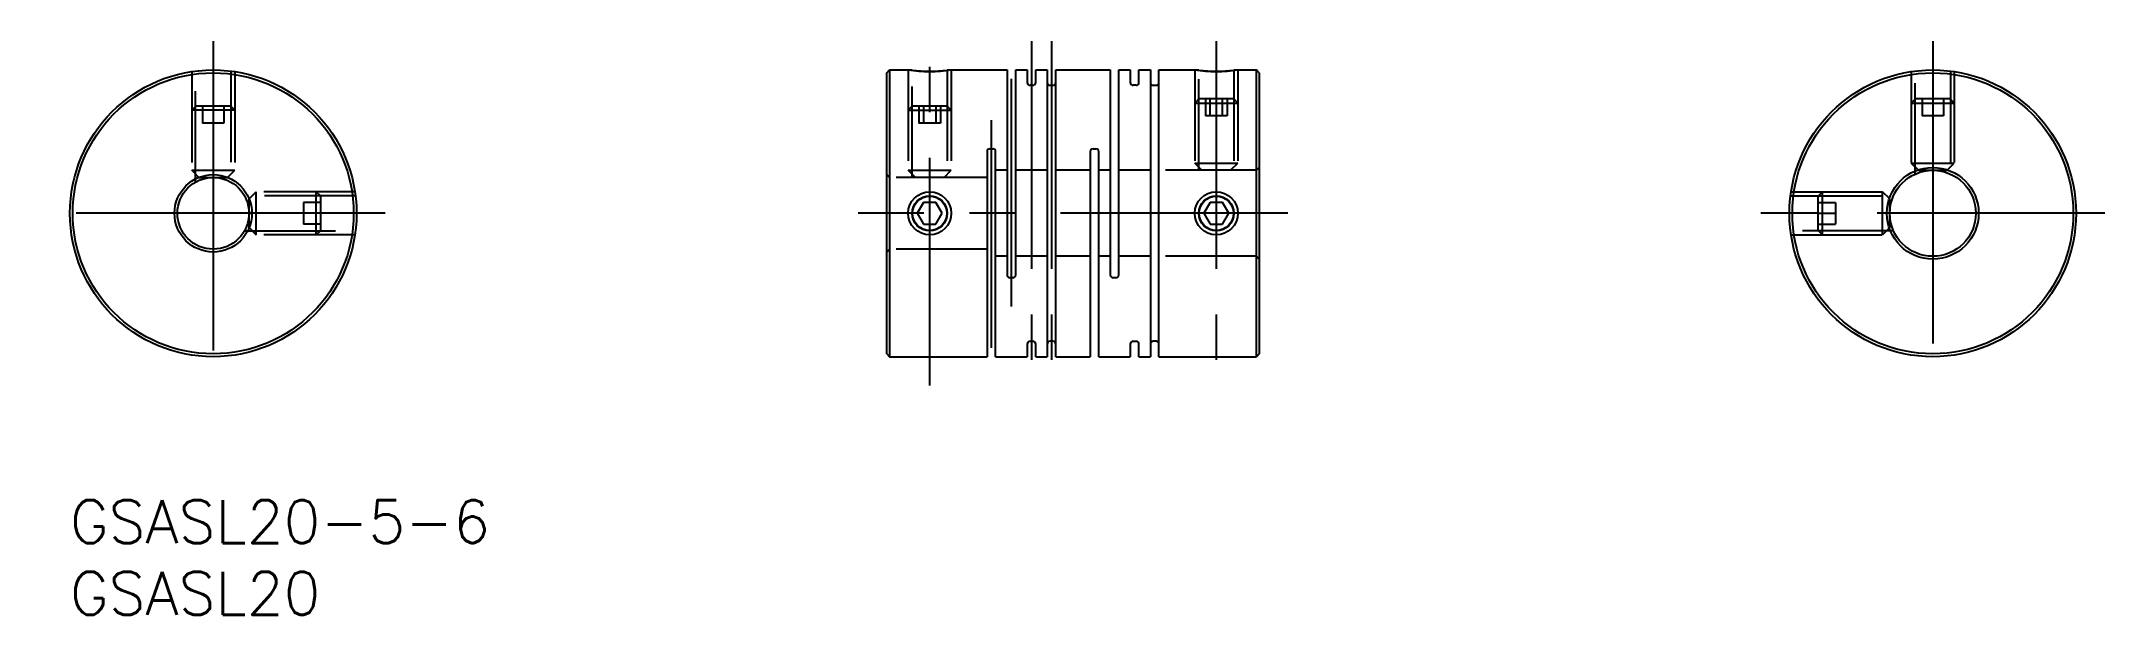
# Model space of a CAD drawing. Extents: x -2 to 142, y -8 to 32.
import ezdxf

# ---------------------------------------------------------------- set-up
doc = ezdxf.new("R2010")
doc.units = 0
doc.header["$LTSCALE"] = 0.5
doc.linetypes.add('CENTER', pattern=[50.8, 31.75, -6.35, 6.35, -6.35])
doc.linetypes.add('DASHED', pattern=[19.05, 12.7, -6.35])
for name, color, linetype in [('MSM_CENTER', 1, 'CENTER'), ('MSM_CONTINUOUS', 7, 'CONTINUOUS'), ('MSM_DASHED', 4, 'DASHED'), ('MSM_NARROW', 5, 'CONTINUOUS'), ('MSM_PART_NUMBER', 7, 'CONTINUOUS')]:
    doc.layers.add(name, color=color, linetype=linetype)
doc.styles.get("Standard").update_dxf_attribs({"font": 'txt.shx', "height": 3, "bigfont": 'bigfont.shx'})

# ---------------------------------------------------------------- blocks, each defined once
blk = doc.blocks.new('*U31')
at = {"layer": 'MSM_PART_NUMBER'}
blk.add_text('GSASL20-5-6', height=3, dxfattribs=at).set_placement((0, -3))
blk = doc.blocks.new('*U32')
at = {"layer": 'MSM_PART_NUMBER'}
blk.add_text('GSASL20', height=3, dxfattribs=at).set_placement((0, -8))

msp = doc.modelspace()

# ---------------------------------------------------------------- linework, layer by layer
at = {"layer": 'MSM_CENTER'}
for p, q in [((10, 32), (10, 27.5)), ((60, 8), (60, 32)), ((65.7, 13.5), (65.7, 32)), ((67.1, 32), (67.1, 8)), ((68.5, 32), (68.5, 8)), ((80, 32), (80, 8)), ((130, 32), (130, 28)), ((10, 26.3), (10, 8)), ((64.3, 26.5), (64.3, 8)), ((130, 26.8), (130, 8)), ((16.3, 20), (-2, 20)), ((22, 20), (17.5, 20)), ((85, 20), (55, 20)), ((122, 20), (118, 20)), ((142, 20), (123.2, 20))]:
    msp.add_line(p, q, dxfattribs=at)
at = {"layer": 'MSM_CONTINUOUS'}
for p, q in [((57, 29.8), (57.2, 30)), ((57, 10.2), (57, 29.8)), ((57.2, 30), (57.2, 10)), ((57.2, 30), (58.77, 30)), ((61.23, 30), (65.4, 30)), ((65.4, 30), (65.4, 15.7)), ((66, 15.7), (66, 30)), ((66, 30), (66.8, 30)), ((66.8, 30), (66.8, 29.13)), ((67.2, 28.93), (67, 28.93)), ((67.4, 29.13), (67.4, 30)), ((67.4, 30), (68.2, 30)), ((68.2, 30), (68.2, 10)), ((68.4, 28.93), (68.6, 28.93)), ((68.8, 10), (68.8, 30)), ((68.8, 30), (72.6, 30)), ((72.6, 30), (72.6, 15.7)), ((73.2, 15.7), (73.2, 30)), ((73.2, 30), (74, 30)), ((74, 30), (74, 29.13)), ((74.4, 28.93), (74.2, 28.93)), ((74.6, 29.13), (74.6, 30)), ((74.6, 30), (75.4, 30)), ((75.4, 30), (75.4, 10)), ((75.6, 28.93), (75.8, 28.93)), ((76, 10), (76, 30)), ((76, 30), (78.77, 30)), ((81.23, 30), (82.8, 30)), ((82.8, 10), (82.8, 30)), ((83, 29.8), (82.8, 30)), ((83, 29.8), (83, 10.2)), ((64.2, 24.5), (64.4, 24.5)), ((71.4, 24.5), (71.6, 24.5)), ((64, 24.3), (64, 10)), ((64.6, 10), (64.6, 24.3)), ((71.2, 24.3), (71.2, 10)), ((71.8, 10), (71.8, 24.3)), ((59.57, 20.75), (59.13, 20)), ((60.43, 20.75), (59.57, 20.75)), ((60.87, 20), (60.43, 20.75)), ((79.57, 20.75), (79.13, 20)), ((80.43, 20.75), (79.57, 20.75)), ((80.87, 20), (80.43, 20.75)), ((59.13, 20), (59.57, 19.25)), ((59.57, 19.25), (60.43, 19.25)), ((60.43, 19.25), (60.87, 20)), ((79.13, 20), (79.57, 19.25)), ((79.57, 19.25), (80.43, 19.25)), ((80.43, 19.25), (80.87, 20)), ((65.8, 15.5), (65.6, 15.5)), ((73, 15.5), (72.8, 15.5)), ((57, 10.2), (57.2, 10)), ((66.8, 10.87), (66.8, 10)), ((67, 11.07), (67.2, 11.07)), ((67.4, 10), (67.4, 10.87)), ((68.6, 11.07), (68.4, 11.07)), ((74, 10.87), (74, 10)), ((74.2, 11.07), (74.4, 11.07)), ((74.6, 10), (74.6, 10.87)), ((75.8, 11.07), (75.6, 11.07)), ((83, 10.2), (82.8, 10)), ((57.2, 10), (64, 10)), ((64.6, 10), (66.8, 10)), ((67.4, 10), (68.2, 10)), ((68.8, 10), (71.2, 10)), ((71.8, 10), (74, 10)), ((74.6, 10), (75.4, 10)), ((76, 10), (82.8, 10))]:
    msp.add_line(p, q, dxfattribs=at)
for centre, radius in [((10, 20), 10), ((10, 20), 9.8), ((130, 20), 10), ((130, 20), 9.8), ((130, 20), 3.2), ((10, 20), 2.7), ((10, 20), 2.5), ((130, 20), 3), ((60, 20), 1.23), ((60, 20), 1.19), ((80, 20), 1.23), ((80, 20), 1.19)]:
    msp.add_circle(centre, radius, dxfattribs=at)
for centre, radius, start, end in [((60, 39.92), 10, 262.9376, 277.0624), ((67, 29.13), 0.2, 180, 270), ((67.2, 29.13), 0.2, 270, 0), ((68.4, 29.13), 0.2, 180, 270), ((68.6, 29.13), 0.2, 270, 0), ((74.2, 29.13), 0.2, 180, 270), ((74.4, 29.13), 0.2, 270, 0), ((75.6, 29.13), 0.2, 180, 270), ((75.8, 29.13), 0.2, 270, 0), ((80, 39.92), 10, 262.9376, 277.0624), ((64.2, 24.3), 0.2, 90, 180), ((64.4, 24.3), 0.2, 0, 90), ((71.4, 24.3), 0.2, 90, 180), ((71.6, 24.3), 0.2, 0, 90), ((65.6, 15.7), 0.2, 180, 270), ((65.8, 15.7), 0.2, 270, 0), ((72.8, 15.7), 0.2, 180, 270), ((73, 15.7), 0.2, 270, 0), ((67, 10.87), 0.2, 90, 180), ((67.2, 10.87), 0.2, 0, 90), ((68.4, 10.87), 0.2, 90, 180), ((68.6, 10.87), 0.2, 0, 90), ((74.2, 10.87), 0.2, 90, 180), ((74.4, 10.87), 0.2, 0, 90), ((75.6, 10.87), 0.2, 90, 180), ((75.8, 10.87), 0.2, 0, 90)]:
    msp.add_arc(centre, radius, start, end, dxfattribs=at)
at = {"layer": 'MSM_DASHED'}
for p, q in [((8.5, 29.89), (8.5, 22)), ((8.77, 22.18), (8.77, 29.92)), ((11.23, 29.92), (11.23, 22.18)), ((11.5, 29.89), (11.5, 22)), ((58.5, 30), (58.5, 22.5)), ((58.77, 22.5), (58.77, 30)), ((61.23, 30), (61.23, 22.5)), ((61.5, 30), (61.5, 22.5)), ((78.5, 30), (78.5, 23)), ((78.77, 23), (78.77, 30)), ((81.23, 30), (81.23, 23)), ((81.5, 30), (81.5, 23)), ((128.5, 29.89), (128.5, 22.6)), ((128.77, 22.74), (128.77, 29.92)), ((131.23, 29.92), (131.23, 22.74)), ((131.5, 29.89), (131.5, 22.6)), ((8.8, 27.5), (8.5, 27.2)), ((8.8, 27.5), (11.2, 27.5)), ((9.25, 27.5), (9.25, 26.3)), ((10, 27.5), (10, 26.3)), ((10.75, 27.5), (10.75, 26.3)), ((11.2, 27.5), (11.5, 27.2)), ((58.81, 27.5), (58.5, 27.19)), ((58.81, 27.5), (61.19, 27.5)), ((59.25, 27.5), (59.25, 26.3)), ((59.57, 27.5), (59.57, 26.3)), ((60.43, 27.5), (60.43, 26.3)), ((60.75, 27.5), (60.75, 26.3)), ((61.19, 27.5), (61.5, 27.19)), ((78.81, 28), (78.5, 27.69)), ((78.5, 27.69), (81.5, 27.69)), ((78.81, 28), (81.19, 28)), ((79.25, 28), (79.25, 26.8)), ((79.57, 26.8), (79.57, 28)), ((80.43, 26.8), (80.43, 28)), ((80.75, 28), (80.75, 26.8)), ((81.19, 28), (81.5, 27.69)), ((128.81, 28), (128.5, 27.69)), ((128.5, 27.69), (131.5, 27.69)), ((128.81, 28), (131.19, 28)), ((129.25, 28), (129.25, 26.8)), ((130, 28), (130, 26.8)), ((130.75, 28), (130.75, 26.8)), ((131.19, 28), (131.5, 27.69)), ((11.5, 27.2), (8.5, 27.2)), ((10.75, 26.3), (9.25, 26.3)), ((58.5, 27.19), (61.5, 27.19)), ((60.75, 26.3), (59.25, 26.3)), ((80.75, 26.8), (79.25, 26.8)), ((130.75, 26.8), (129.25, 26.8)), ((78.5, 23.5), (81.5, 23.5)), ((79, 23), (78.5, 23.5)), ((81, 23), (81.5, 23.5)), ((83, 23.2), (82.8, 23)), ((128.5, 23.5), (131.5, 23.5)), ((129, 23), (128.5, 23.5)), ((131, 23), (131.5, 23.5)), ((8.5, 23), (11.5, 23)), ((9, 22.5), (8.5, 23)), ((9, 22.5), (11, 22.5)), ((11, 22.5), (11.5, 23)), ((57, 22.7), (57.2, 22.5)), ((64, 22.5), (57.2, 22.5)), ((58.5, 23), (61.5, 23)), ((59, 22.5), (58.5, 23)), ((61, 22.5), (61.5, 23)), ((65.4, 23), (64.6, 23)), ((68.2, 23), (66, 23)), ((71.2, 23), (68.8, 23)), ((72.6, 23), (71.8, 23)), ((75.4, 23), (73.2, 23)), ((82.8, 23), (76, 23)), ((129, 23), (131, 23)), ((19.89, 21.5), (12, 21.5)), ((19.92, 21.23), (12.18, 21.23)), ((12.5, 21), (13, 21.5)), ((12.5, 19), (12.5, 21)), ((13, 18.5), (13, 21.5)), ((17.5, 20.75), (16.3, 20.75)), ((16.3, 20.75), (16.3, 19.25)), ((17.19, 18.5), (17.19, 21.5)), ((17.5, 21.19), (17.19, 21.5)), ((17.5, 18.81), (17.5, 21.19)), ((120.08, 21.23), (127.26, 21.23)), ((120.11, 21.5), (127.4, 21.5)), ((122, 21.19), (122.31, 21.5)), ((122, 18.81), (122, 21.19)), ((122, 20.75), (123.2, 20.75)), ((122.31, 18.5), (122.31, 21.5)), ((123.2, 20.75), (123.2, 19.25)), ((126.5, 18.5), (126.5, 21.5)), ((127, 21), (126.5, 21.5)), ((127, 19), (127, 21)), ((12.18, 18.77), (19.92, 18.77)), ((12.5, 19), (13, 18.5)), ((17.5, 20), (16.3, 20)), ((17.5, 19.25), (16.3, 19.25)), ((17.5, 18.81), (17.19, 18.5)), ((127.26, 18.77), (120.08, 18.77)), ((122, 20), (123.2, 20)), ((122, 19.25), (123.2, 19.25)), ((122, 18.81), (122.31, 18.5)), ((127, 19), (126.5, 18.5)), ((19.89, 18.5), (12, 18.5)), ((57, 17.3), (57.2, 17.5)), ((64, 17.5), (57.2, 17.5)), ((120.11, 18.5), (127.4, 18.5)), ((65.4, 17), (64.6, 17)), ((68.2, 17), (66, 17)), ((71.2, 17), (68.8, 17)), ((72.6, 17), (71.8, 17)), ((75.4, 17), (73.2, 17)), ((82.8, 17), (76, 17)), ((83, 16.8), (82.8, 17))]:
    msp.add_line(p, q, dxfattribs=at)
at = {"layer": 'MSM_NARROW'}
for centre in [(60, 20), (80, 20)]:
    msp.add_circle(centre, 1.5, dxfattribs=at)
for centre in [(60, 39.89), (80, 39.89)]:
    msp.add_arc(centre, 10, 261.3731, 278.6269, dxfattribs=at)

# ---------------------------------------------------------------- block references
at = {"layer": 'MSM_CONTINUOUS'}
for name in ['*U31', '*U32']:
    msp.add_blockref(name, (0, 0), dxfattribs=at)

doc.saveas('drawing.dxf')
